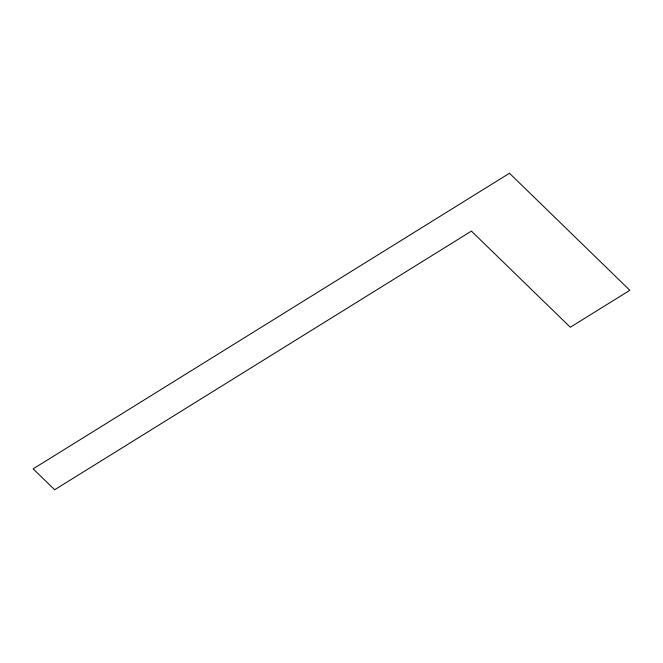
<?xml version="1.0" encoding="UTF-8"?>
<svg xmlns="http://www.w3.org/2000/svg" width="663" height="663" viewBox="0 0 663 663"><rect width="100%" height="100%" fill="white"/><g stroke="black" fill="none" stroke-linecap="round" stroke-linejoin="round"><path stroke-width="0.99" d="M509.474 173.25L33.15 468.849L54.648 489.75L471.426 231.105L570.313 327.249L629.85 290.303L509.474 173.25"/></g></svg>
